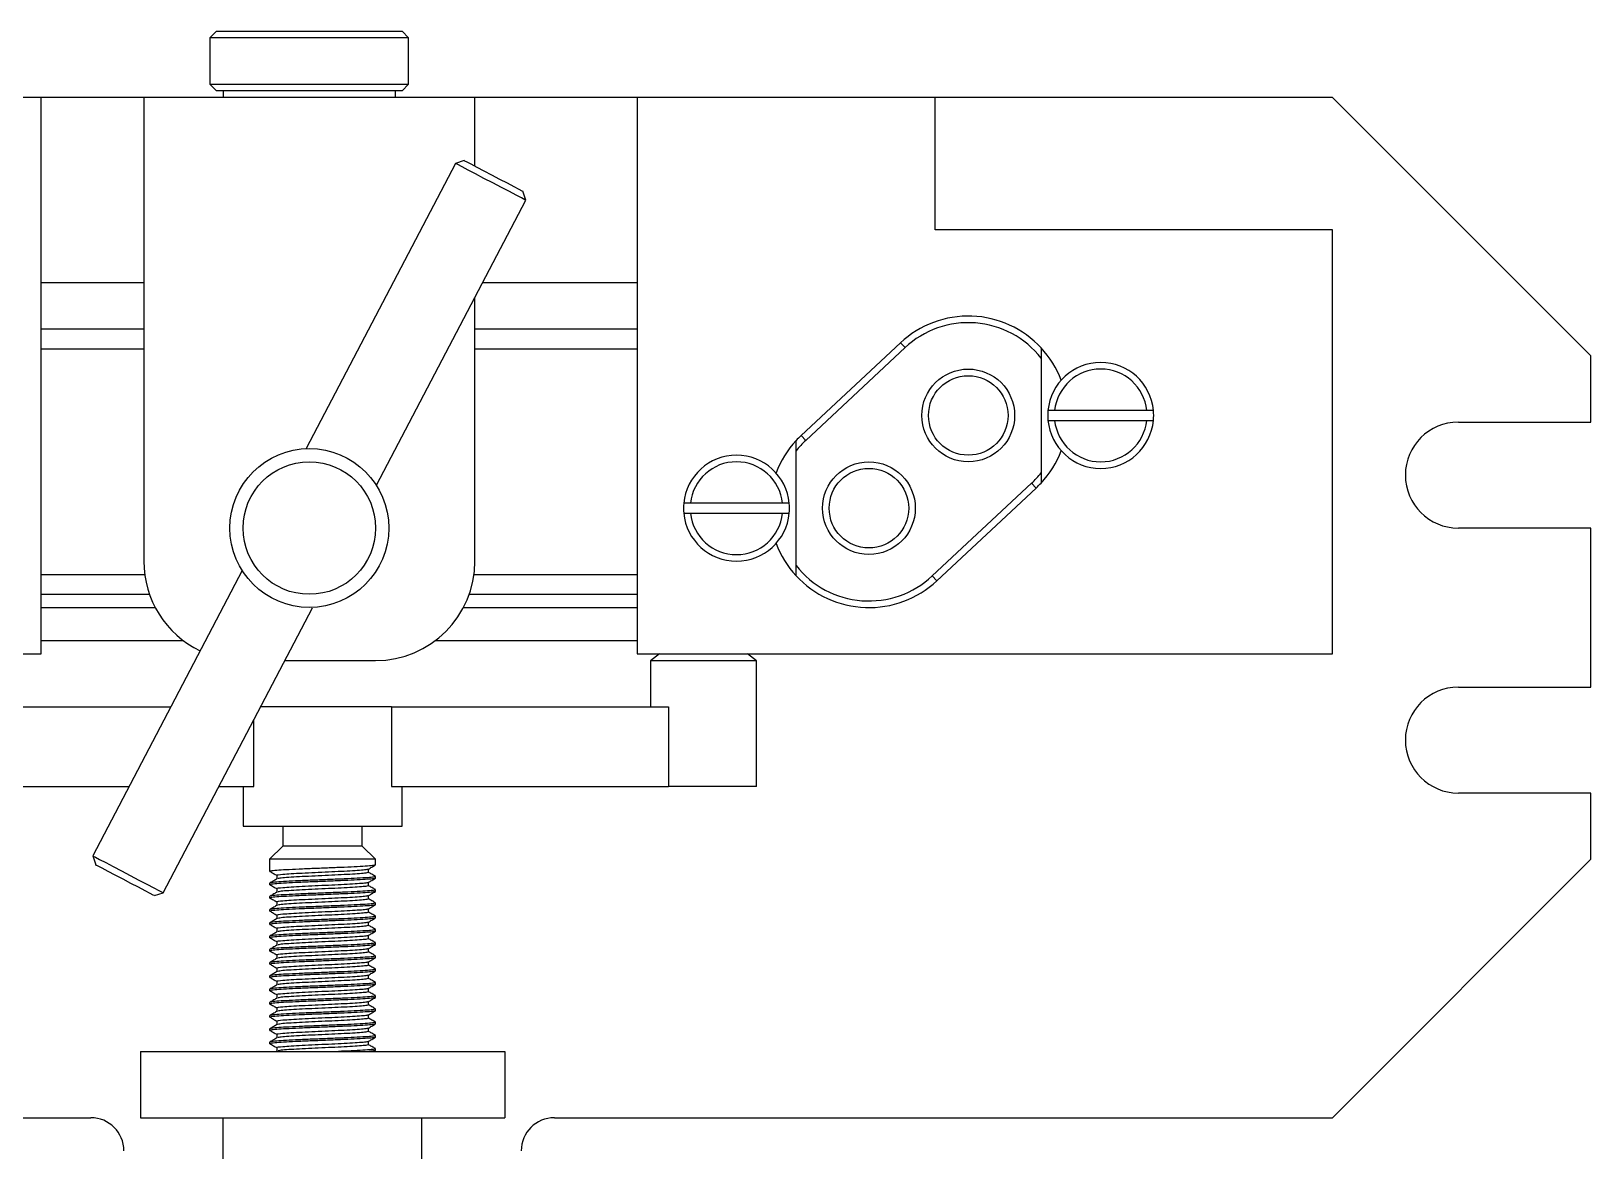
# Model space of a CAD drawing. Header units: millimetres. Extents: x 19 to 860, y 28 to 622.
# Drawn here: x 258.3 to 493.8, y 131.5 to 300.5 of the extents above; entities that cross this region are included whole.
import ezdxf

# ---------------------------------------------------------------- set-up
doc = ezdxf.new("R2010")
doc.units = ezdxf.units.MM

msp = doc.modelspace()

# ---------------------------------------------------------------- linework, layer by layer
at = {"color": 7, "linetype": 'Continuous', "lineweight": 25}
for p, q in [((286.34, 300.46), (285.34, 299.46)), ((285.34, 299.46), (285.34, 292.46)), ((315.34, 299.46), (285.34, 299.46)), ((286.34, 300.46), (314.34, 300.46)), ((315.34, 299.46), (314.34, 300.46)), ((315.34, 292.46), (315.34, 299.46)), ((285.34, 292.46), (286.34, 291.46)), ((285.34, 292.46), (315.34, 292.46)), ((314.34, 291.46), (315.34, 292.46)), ((259.84, 290.46), (209.84, 290.46)), ((259.84, 206.46), (259.84, 290.46)), ((275.34, 290.46), (259.84, 290.46)), ((275.34, 290.46), (275.34, 220.46)), ((325.34, 290.46), (275.34, 290.46)), ((286.41, 291.46), (286.34, 291.46)), ((314.34, 291.46), (286.41, 291.46)), ((287.34, 291.46), (287.34, 290.46)), ((313.34, 290.46), (313.34, 291.46)), ((325.34, 280.1), (325.34, 290.46)), ((349.84, 290.46), (325.34, 290.46)), ((349.84, 290.46), (349.84, 206.46)), ((394.84, 290.46), (349.84, 290.46)), ((394.84, 270.46), (394.84, 290.46)), ((454.84, 290.46), (394.84, 290.46)), ((493.84, 251.46), (454.84, 290.46)), ((322.39, 280.51), (299.85, 237.45)), ((323.74, 280.94), (322.39, 280.51)), ((333.02, 274.95), (332.6, 276.3)), ((310.5, 231.92), (333.02, 274.95)), ((454.84, 270.46), (394.84, 270.46)), ((454.84, 206.46), (454.84, 270.46)), ((275.34, 262.46), (259.84, 262.46)), ((349.84, 262.46), (326.49, 262.46)), ((325.34, 220.46), (325.34, 260.27)), ((275.34, 255.46), (259.84, 255.46)), ((349.84, 255.46), (325.34, 255.46)), ((374.61, 239.43), (389.61, 253.43)), ((390.29, 252.7), (375.29, 238.7)), ((390.29, 252.7), (389.61, 253.43)), ((410.84, 252.66), (410.84, 251.12)), ((410.84, 251.12), (410.84, 233.8)), ((493.84, 241.46), (493.84, 251.46)), ((412.88, 243.21), (411.88, 243.21)), ((426.8, 243.21), (412.88, 243.21)), ((427.81, 243.21), (426.8, 243.21)), ((411.88, 241.71), (412.88, 241.71)), ((412.88, 241.71), (426.8, 241.71)), ((426.8, 241.71), (427.81, 241.71)), ((473.84, 241.46), (493.84, 241.46)), ((373.84, 237.12), (373.84, 238.66)), ((375.29, 238.7), (374.61, 239.43)), ((373.84, 219.8), (373.84, 237.12)), ((410.84, 233.8), (410.84, 232.26)), ((394.39, 218.23), (409.39, 232.23)), ((410.08, 231.5), (395.08, 217.5)), ((409.39, 232.23), (410.08, 231.5)), ((357.88, 229.21), (356.88, 229.21)), ((371.8, 229.21), (357.88, 229.21)), ((372.81, 229.21), (371.8, 229.21)), ((356.88, 227.71), (357.88, 227.71)), ((357.88, 227.71), (371.8, 227.71)), ((371.8, 227.71), (372.81, 227.71)), ((493.84, 225.46), (473.84, 225.46)), ((493.84, 201.46), (493.84, 225.46)), ((290.21, 219.04), (267.66, 175.97)), ((373.84, 218.26), (373.84, 219.8)), ((394.39, 218.23), (395.08, 217.5)), ((259.84, 215.46), (276.2, 215.46)), ((324.48, 215.46), (349.84, 215.46)), ((278.29, 170.41), (300.82, 213.43)), ((281.34, 208.46), (259.84, 208.46)), ((349.84, 208.46), (319.34, 208.46)), ((149.84, 206.46), (259.84, 206.46)), ((296.64, 205.46), (310.34, 205.46)), ((349.84, 206.46), (454.84, 206.46)), ((353.21, 206.46), (351.84, 205.41)), ((351.84, 205.41), (351.84, 198.46)), ((367.84, 205.41), (351.84, 205.41)), ((367.84, 205.41), (366.48, 206.46)), ((367.84, 186.46), (367.84, 205.41)), ((473.84, 201.46), (493.84, 201.46)), ((250.13, 198.46), (279.43, 198.46)), ((312.73, 198.46), (292.98, 198.46)), ((312.73, 198.46), (312.73, 186.46)), ((312.73, 198.46), (354.55, 198.46)), ((354.55, 198.46), (354.55, 186.46)), ((291.95, 186.46), (291.95, 196.5)), ((250.13, 186.46), (273.15, 186.46)), ((286.7, 186.46), (291.95, 186.46)), ((290.34, 186.46), (290.34, 180.46)), ((312.73, 186.46), (354.55, 186.46)), ((314.34, 180.46), (314.34, 186.46)), ((367.84, 186.46), (354.55, 186.46)), ((493.84, 185.46), (473.84, 185.46)), ((493.84, 175.46), (493.84, 185.46)), ((290.34, 180.46), (314.34, 180.46)), ((296.34, 180.46), (296.34, 177.46)), ((308.34, 177.46), (308.34, 180.46)), ((296.34, 177.46), (294.34, 175.46)), ((307.67, 177.46), (296.34, 177.46)), ((308.34, 177.46), (307.67, 177.46)), ((310.34, 175.46), (308.34, 177.46)), ((267.66, 175.97), (268.08, 174.63)), ((294.34, 175.46), (294.34, 173.61)), ((310.34, 175.46), (294.34, 175.46)), ((310.34, 174.61), (310.34, 175.46)), ((454.84, 136.46), (493.84, 175.46)), ((295.43, 172.98), (295.43, 172.49)), ((309.26, 173.49), (309.26, 173.98)), ((309.26, 171.49), (309.26, 171.98)), ((310.34, 172.61), (310.34, 172.86)), ((276.94, 169.99), (278.29, 170.41)), ((294.34, 171.86), (294.34, 171.61)), ((294.34, 169.86), (294.34, 169.61)), ((295.43, 170.98), (295.43, 170.49)), ((309.26, 169.49), (309.26, 169.98)), ((310.34, 170.61), (310.34, 170.86)), ((294.34, 167.86), (294.34, 167.61)), ((295.43, 168.98), (295.43, 168.49)), ((309.26, 167.49), (309.26, 167.98)), ((310.34, 168.61), (310.34, 168.86)), ((294.34, 165.86), (294.34, 165.61)), ((295.43, 166.98), (295.43, 166.49)), ((295.43, 164.98), (295.43, 164.49)), ((309.26, 165.49), (309.26, 165.98)), ((310.34, 166.61), (310.34, 166.86)), ((310.34, 164.61), (310.34, 164.86)), ((294.34, 163.86), (294.34, 163.61)), ((295.43, 162.98), (295.43, 162.49)), ((309.26, 163.49), (309.26, 163.98)), ((310.34, 162.61), (310.34, 162.86)), ((294.34, 161.86), (294.34, 161.61)), ((295.43, 160.98), (295.43, 160.49)), ((309.26, 161.49), (309.26, 161.98)), ((310.34, 160.61), (310.34, 160.86)), ((294.34, 159.86), (294.34, 159.61)), ((294.34, 157.86), (294.34, 157.61)), ((295.43, 158.98), (295.43, 158.49)), ((309.26, 159.49), (309.26, 159.98)), ((309.26, 157.49), (309.26, 157.98)), ((310.34, 158.61), (310.34, 158.86)), ((294.34, 155.86), (294.34, 155.61)), ((295.43, 156.98), (295.43, 156.49)), ((309.26, 155.49), (309.26, 155.98)), ((310.34, 156.61), (310.34, 156.86)), ((294.34, 153.86), (294.34, 153.61)), ((295.43, 154.98), (295.43, 154.49)), ((309.26, 153.49), (309.26, 153.98)), ((310.34, 154.61), (310.34, 154.86)), ((294.34, 151.86), (294.34, 151.61)), ((295.43, 152.98), (295.43, 152.49)), ((295.43, 150.98), (295.43, 150.49)), ((309.26, 151.49), (309.26, 151.98)), ((310.34, 152.61), (310.34, 152.86)), ((310.34, 150.61), (310.34, 150.86)), ((294.34, 149.86), (294.34, 149.61)), ((295.43, 148.98), (295.43, 148.49)), ((309.26, 149.49), (309.26, 149.98)), ((310.34, 148.61), (310.34, 148.86)), ((274.84, 146.46), (274.84, 136.46)), ((274.84, 146.46), (329.84, 146.46)), ((294.34, 147.86), (294.34, 147.61)), ((295.52, 146.54), (295.38, 146.46)), ((295.43, 146.98), (295.43, 146.49)), ((309.26, 147.49), (309.26, 147.98)), ((310.1, 146.46), (310.32, 146.59)), ((310.34, 146.61), (310.34, 146.86)), ((329.84, 146.46), (329.84, 136.46)), ((149.84, 136.46), (267.34, 136.46)), ((274.84, 136.46), (329.84, 136.46)), ((287.34, 121.46), (287.34, 136.46)), ((317.34, 121.46), (317.34, 136.46)), ((337.34, 136.46), (454.84, 136.46))]:
    msp.add_line(p, q, dxfattribs=at)
at = {"color": 8, "linetype": 'Continuous', "lineweight": 25}
for p, q in [((275.34, 252.46), (259.84, 252.46)), ((349.84, 252.46), (325.34, 252.46)), ((259.84, 218.46), (275.48, 218.46)), ((325.21, 218.46), (349.84, 218.46)), ((259.84, 213.46), (277.08, 213.46)), ((323.61, 213.46), (349.84, 213.46))]:
    msp.add_line(p, q, dxfattribs=at)
at = {"color": 7, "linetype": 'Continuous', "lineweight": 25, "flags": 128}
for points in [[(333.02, 274.95), (332.86, 275.03), (332.37, 275.29), (331.58, 275.7), (330.56, 276.24), (329.35, 276.87), (328.04, 277.56), (326.71, 278.25), (325.45, 278.92), (324.32, 279.5), (323.41, 279.98), (322.77, 280.32), (322.43, 280.49), (322.39, 280.51)], [(323.74, 280.94), (323.78, 280.91), (324.11, 280.74), (324.74, 280.42), (325.62, 279.95), (326.69, 279.39), (327.87, 278.77), (329.07, 278.14), (330.21, 277.55), (331.2, 277.03), (331.96, 276.63), (332.44, 276.38), (332.6, 276.3), (332.6, 276.3)], [(267.66, 175.97), (267.7, 175.95), (268.03, 175.78), (268.67, 175.44), (269.59, 174.97), (270.71, 174.38), (271.98, 173.71), (273.31, 173.02), (274.62, 172.33), (275.82, 171.7), (276.85, 171.16), (277.63, 170.75), (278.12, 170.5), (278.29, 170.41)], [(276.94, 169.99), (276.78, 170.07), (276.3, 170.32), (275.53, 170.72), (274.55, 171.24), (273.41, 171.83), (272.21, 172.46), (271.03, 173.08), (269.96, 173.64), (269.08, 174.1), (268.45, 174.43), (268.12, 174.6), (268.08, 174.63)]]:
    msp.add_lwpolyline(points, dxfattribs=at)
at = {"color": 7, "linetype": 'Continuous', "lineweight": 25}
for centre, radius in [((399.84, 242.46), 7), ((399.84, 242.46), 6), ((300.34, 225.46), 12), ((300.34, 225.46), 10), ((384.84, 228.46), 7), ((384.84, 228.46), 6)]:
    msp.add_circle(centre, radius, dxfattribs=at)
for centre, radius, start, end in [((399.84, 242.46), 15, 42.8334, 133.0251), ((399.84, 242.46), 14, 38.2132, 133.0251), ((399.84, 242.46), 15, 20.7719, 42.8334), ((419.84, 242.46), 8, 5.3794, 174.6206), ((419.84, 242.46), 7, 6.1506, 173.8494), ((419.84, 242.46), 8, 174.6206, 185.3794), ((419.84, 242.46), 8, 354.6206, 5.3794), ((419.84, 242.46), 8, 185.3794, 354.6206), ((419.84, 242.46), 7, 186.1506, 353.8494), ((473.84, 233.46), 8, 90, 270), ((384.84, 228.46), 15, 137.1666, 159.2281), ((384.84, 228.46), 15, 133.0251, 137.1666), ((384.84, 228.46), 14, 133.0251, 141.7868), ((364.84, 228.46), 8, 5.3794, 174.6206), ((399.84, 242.46), 15, 317.1666, 339.2281), ((364.84, 228.46), 7, 6.1506, 173.8494), ((399.84, 242.46), 14, 313.0251, 321.7868), ((399.84, 242.46), 15, 313.0251, 317.1666), ((364.84, 228.46), 8, 174.6206, 185.3794), ((364.84, 228.46), 8, 354.6206, 5.3794), ((364.84, 228.46), 8, 185.3794, 354.6206), ((364.84, 228.46), 7, 186.1506, 353.8494), ((384.84, 228.46), 15, 200.7719, 222.8334), ((290.34, 220.46), 15, 180, 244.4278), ((310.34, 220.46), 15, 270, 0), ((384.84, 228.46), 14, 218.2132, 313.0251), ((384.84, 228.46), 15, 222.8334, 313.0251), ((473.84, 193.46), 8, 90, 270), ((267.34, 131.46), 5, 0, 90), ((337.34, 131.46), 5, 90, 180)]:
    msp.add_arc(centre, radius, start, end, dxfattribs=at)
for points, knots in [([(310.25, 174.59), (310.21, 174.57), (310.11, 174.52), (309.19, 174.44), (307.66, 174.34), (305.65, 174.25), (303.37, 174.15), (301, 174.06), (298.74, 173.97), (296.79, 173.87), (295.33, 173.78), (294.46, 173.69), (294.42, 173.64), (294.4, 173.61)], [0, 0, 0, 0, 0.065373, 0.160337, 0.256296, 0.351447, 0.4472, 0.54263, 0.638098, 0.733823, 0.829001, 0.924941, 1, 1, 1, 1]), ([(309.24, 173.96), (309.42, 174.07), (309.78, 174.28), (310.14, 174.49), (310.32, 174.59)], [0, 0, 0, 0, 0.4999468, 1, 1, 1, 1]), ([(294.37, 173.64), (294.55, 173.54), (294.91, 173.33), (295.27, 173.12), (295.45, 173.02)], [0, 0, 0, 0, 0.500019, 1, 1, 1, 1]), ([(310.32, 172.86), (310.27, 172.83), (310.17, 172.77), (309.19, 172.69), (307.66, 172.59), (305.66, 172.5), (303.37, 172.4), (301, 172.31), (298.74, 172.22), (296.79, 172.12), (295.33, 172.03), (294.46, 171.94), (294.42, 171.89), (294.4, 171.86)], [0, 0, 0, 0, 0.086224, 0.17907, 0.272888, 0.365915, 0.459533, 0.552834, 0.646172, 0.739762, 0.832816, 0.926615, 1, 1, 1, 1]), ([(310.25, 172.59), (310.21, 172.57), (310.11, 172.52), (309.19, 172.44), (307.66, 172.34), (305.65, 172.25), (303.37, 172.15), (301, 172.06), (298.74, 171.97), (296.79, 171.87), (295.33, 171.78), (294.46, 171.69), (294.42, 171.64), (294.4, 171.61)], [0, 0, 0, 0, 0.065373, 0.160337, 0.256296, 0.351447, 0.4472, 0.54263, 0.638098, 0.733823, 0.829001, 0.924941, 1, 1, 1, 1]), ([(295.52, 172.54), (295.34, 172.44), (294.98, 172.23), (294.62, 172.02), (294.44, 171.91)], [0, 0, 0, 0, 0.4999863, 1, 1, 1, 1]), ([(309.17, 173.96), (309.14, 173.94), (309.06, 173.89), (308.26, 173.81), (306.94, 173.71), (305.21, 173.62), (303.23, 173.53), (301.18, 173.44), (299.23, 173.34), (297.53, 173.25), (296.13, 173.14), (295.32, 173.06), (295.45, 173.02), (295.45, 173.02)], [0, 0, 0, 0, 0.065018, 0.163, 0.262009, 0.360183, 0.45898, 0.557443, 0.655944, 0.754712, 0.852914, 0.999967, 1, 1, 1, 1]), ([(309.17, 171.96), (309.14, 171.94), (309.06, 171.89), (308.26, 171.81), (306.94, 171.71), (305.21, 171.62), (303.23, 171.53), (301.18, 171.44), (299.23, 171.34), (297.53, 171.25), (296.13, 171.14), (295.32, 171.06), (295.45, 171.02), (295.45, 171.02)], [0, 0, 0, 0, 0.065018, 0.163, 0.262009, 0.360183, 0.45898, 0.557443, 0.655944, 0.754712, 0.852914, 0.999967, 1, 1, 1, 1]), ([(309.24, 173.49), (309.2, 173.46), (309.12, 173.4), (308.27, 173.31), (306.94, 173.21), (305.21, 173.12), (303.23, 173.03), (301.18, 172.94), (299.23, 172.84), (297.56, 172.75), (296.12, 172.65), (295.79, 172.58), (295.61, 172.54)], [0, 0, 0, 0, 0.091461, 0.189362, 0.288288, 0.386382, 0.485097, 0.583478, 0.681898, 0.780584, 0.878705, 1, 1, 1, 1]), ([(309.24, 171.96), (309.42, 172.07), (309.78, 172.28), (310.14, 172.49), (310.32, 172.59)], [0, 0, 0, 0, 0.499935, 1, 1, 1, 1]), ([(310.33, 172.88), (310.15, 172.99), (309.79, 173.19), (309.43, 173.4), (309.26, 173.5)], [0, 0, 0, 0, 0.507604, 1, 1, 1, 1]), ([(294.37, 171.64), (294.55, 171.54), (294.91, 171.33), (295.27, 171.12), (295.45, 171.02)], [0, 0, 0, 0, 0.500019, 1, 1, 1, 1]), ([(294.37, 169.64), (294.55, 169.54), (294.91, 169.33), (295.27, 169.12), (295.45, 169.02)], [0, 0, 0, 0, 0.500019, 1, 1, 1, 1]), ([(310.32, 170.86), (310.27, 170.83), (310.17, 170.77), (309.19, 170.69), (307.66, 170.59), (305.66, 170.5), (303.37, 170.4), (301, 170.31), (298.74, 170.22), (296.79, 170.12), (295.33, 170.03), (294.46, 169.94), (294.42, 169.89), (294.4, 169.86)], [0, 0, 0, 0, 0.086224, 0.17907, 0.272888, 0.365915, 0.459533, 0.552834, 0.646172, 0.739762, 0.832816, 0.926615, 1, 1, 1, 1]), ([(310.25, 170.59), (310.21, 170.57), (310.11, 170.52), (309.19, 170.44), (307.66, 170.34), (305.65, 170.25), (303.37, 170.15), (301, 170.06), (298.74, 169.97), (296.79, 169.87), (295.33, 169.78), (294.46, 169.69), (294.42, 169.64), (294.4, 169.61)], [0, 0, 0, 0, 0.065373, 0.160337, 0.256296, 0.351447, 0.4472, 0.54263, 0.638098, 0.733823, 0.829001, 0.924941, 1, 1, 1, 1]), ([(295.52, 170.54), (295.34, 170.44), (294.98, 170.23), (294.62, 170.02), (294.44, 169.91)], [0, 0, 0, 0, 0.4999863, 1, 1, 1, 1]), ([(309.17, 169.96), (309.14, 169.94), (309.06, 169.89), (308.26, 169.81), (306.94, 169.71), (305.21, 169.62), (303.23, 169.53), (301.18, 169.44), (299.23, 169.34), (297.53, 169.25), (296.13, 169.14), (295.32, 169.06), (295.45, 169.02), (295.45, 169.02)], [0, 0, 0, 0, 0.065018, 0.163, 0.262009, 0.360183, 0.45898, 0.557443, 0.655944, 0.754712, 0.852914, 0.999967, 1, 1, 1, 1]), ([(309.24, 171.49), (309.2, 171.46), (309.12, 171.4), (308.27, 171.31), (306.94, 171.21), (305.21, 171.12), (303.23, 171.03), (301.18, 170.94), (299.23, 170.84), (297.56, 170.75), (296.12, 170.65), (295.79, 170.58), (295.61, 170.54)], [0, 0, 0, 0, 0.091461, 0.189362, 0.288288, 0.386382, 0.485097, 0.583478, 0.681898, 0.780584, 0.878705, 1, 1, 1, 1]), ([(309.24, 169.96), (309.42, 170.07), (309.78, 170.28), (310.14, 170.49), (310.32, 170.59)], [0, 0, 0, 0, 0.499935, 1, 1, 1, 1]), ([(310.33, 170.88), (310.15, 170.99), (309.79, 171.19), (309.43, 171.4), (309.26, 171.5)], [0, 0, 0, 0, 0.507604, 1, 1, 1, 1]), ([(294.37, 167.64), (294.55, 167.54), (294.91, 167.33), (295.27, 167.12), (295.45, 167.02)], [0, 0, 0, 0, 0.500019, 1, 1, 1, 1]), ([(310.32, 168.86), (310.27, 168.83), (310.17, 168.77), (309.19, 168.69), (307.66, 168.59), (305.66, 168.5), (303.37, 168.4), (301, 168.31), (298.74, 168.22), (296.79, 168.12), (295.33, 168.03), (294.46, 167.94), (294.42, 167.89), (294.4, 167.86)], [0, 0, 0, 0, 0.086224, 0.17907, 0.272888, 0.365915, 0.459533, 0.552834, 0.646172, 0.739762, 0.832816, 0.926615, 1, 1, 1, 1]), ([(310.25, 168.59), (310.21, 168.57), (310.11, 168.52), (309.19, 168.44), (307.66, 168.34), (305.65, 168.25), (303.37, 168.15), (301, 168.06), (298.74, 167.97), (296.79, 167.87), (295.33, 167.78), (294.46, 167.69), (294.42, 167.64), (294.4, 167.61)], [0, 0, 0, 0, 0.065373, 0.160337, 0.256296, 0.351447, 0.4472, 0.54263, 0.638098, 0.733823, 0.829001, 0.924941, 1, 1, 1, 1]), ([(295.52, 168.54), (295.34, 168.44), (294.98, 168.23), (294.62, 168.02), (294.44, 167.91)], [0, 0, 0, 0, 0.4999744, 1, 1, 1, 1]), ([(309.17, 167.96), (309.14, 167.94), (309.06, 167.89), (308.26, 167.81), (306.94, 167.71), (305.21, 167.62), (303.23, 167.53), (301.18, 167.44), (299.23, 167.34), (297.53, 167.25), (296.13, 167.14), (295.32, 167.06), (295.45, 167.02), (295.45, 167.02)], [0, 0, 0, 0, 0.065018, 0.163, 0.262009, 0.360183, 0.45898, 0.557443, 0.655944, 0.754712, 0.852914, 0.999967, 1, 1, 1, 1]), ([(309.24, 169.49), (309.2, 169.46), (309.12, 169.4), (308.27, 169.31), (306.94, 169.21), (305.21, 169.12), (303.23, 169.03), (301.18, 168.94), (299.23, 168.84), (297.56, 168.75), (296.12, 168.65), (295.79, 168.58), (295.61, 168.54)], [0, 0, 0, 0, 0.091461, 0.189362, 0.288288, 0.386382, 0.485097, 0.583478, 0.681898, 0.780584, 0.878705, 1, 1, 1, 1]), ([(309.24, 167.49), (309.2, 167.46), (309.12, 167.4), (308.27, 167.31), (306.94, 167.21), (305.21, 167.12), (303.23, 167.03), (301.18, 166.94), (299.23, 166.84), (297.56, 166.75), (296.12, 166.65), (295.79, 166.58), (295.61, 166.54)], [0, 0, 0, 0, 0.091461, 0.189362, 0.288288, 0.386382, 0.485097, 0.583478, 0.681898, 0.780584, 0.878705, 1, 1, 1, 1]), ([(309.24, 167.96), (309.42, 168.07), (309.78, 168.28), (310.14, 168.49), (310.32, 168.59)], [0, 0, 0, 0, 0.499935, 1, 1, 1, 1]), ([(310.33, 168.88), (310.15, 168.99), (309.79, 169.19), (309.43, 169.4), (309.26, 169.5)], [0, 0, 0, 0, 0.507604, 1, 1, 1, 1]), ([(310.33, 166.88), (310.15, 166.99), (309.79, 167.19), (309.43, 167.4), (309.26, 167.5)], [0, 0, 0, 0, 0.507598, 1, 1, 1, 1]), ([(294.37, 165.64), (294.55, 165.54), (294.91, 165.33), (295.27, 165.12), (295.45, 165.02)], [0, 0, 0, 0, 0.500025, 1, 1, 1, 1]), ([(310.32, 166.86), (310.27, 166.83), (310.17, 166.77), (309.19, 166.69), (307.66, 166.59), (305.66, 166.5), (303.37, 166.4), (301, 166.31), (298.74, 166.22), (296.79, 166.12), (295.33, 166.03), (294.46, 165.94), (294.42, 165.89), (294.4, 165.86)], [0, 0, 0, 0, 0.086224, 0.17907, 0.272888, 0.365915, 0.459533, 0.552834, 0.646172, 0.739762, 0.832816, 0.926615, 1, 1, 1, 1]), ([(310.25, 166.59), (310.21, 166.57), (310.11, 166.52), (309.19, 166.44), (307.66, 166.34), (305.65, 166.25), (303.37, 166.15), (301, 166.06), (298.74, 165.97), (296.79, 165.87), (295.33, 165.78), (294.46, 165.69), (294.42, 165.64), (294.4, 165.61)], [0, 0, 0, 0, 0.065373, 0.160337, 0.256296, 0.351447, 0.4472, 0.54263, 0.638098, 0.733823, 0.829001, 0.924941, 1, 1, 1, 1]), ([(310.32, 164.86), (310.27, 164.83), (310.17, 164.77), (309.19, 164.69), (307.66, 164.59), (305.66, 164.5), (303.37, 164.4), (301, 164.31), (298.74, 164.22), (296.79, 164.12), (295.33, 164.03), (294.46, 163.94), (294.42, 163.89), (294.4, 163.86)], [0, 0, 0, 0, 0.086224, 0.17907, 0.272888, 0.365915, 0.459533, 0.552834, 0.646172, 0.739762, 0.832816, 0.926615, 1, 1, 1, 1]), ([(295.52, 166.54), (295.34, 166.44), (294.98, 166.23), (294.62, 166.02), (294.44, 165.91)], [0, 0, 0, 0, 0.4999744, 1, 1, 1, 1]), ([(309.17, 165.96), (309.14, 165.94), (309.06, 165.89), (308.26, 165.81), (306.94, 165.71), (305.21, 165.62), (303.23, 165.53), (301.18, 165.44), (299.23, 165.34), (297.53, 165.25), (296.13, 165.14), (295.32, 165.06), (295.45, 165.02), (295.45, 165.02)], [0, 0, 0, 0, 0.0650181, 0.1629998, 0.2620085, 0.360183, 0.45898, 0.5574428, 0.6559445, 0.7547121, 0.8529141, 0.999967, 1, 1, 1, 1]), ([(309.24, 165.49), (309.2, 165.46), (309.12, 165.4), (308.27, 165.31), (306.94, 165.21), (305.21, 165.12), (303.23, 165.03), (301.18, 164.94), (299.23, 164.84), (297.56, 164.75), (296.12, 164.65), (295.79, 164.58), (295.61, 164.54)], [0, 0, 0, 0, 0.091461, 0.189362, 0.288288, 0.386382, 0.485097, 0.583478, 0.681898, 0.780584, 0.878705, 1, 1, 1, 1]), ([(309.24, 165.96), (309.42, 166.07), (309.78, 166.28), (310.14, 166.49), (310.32, 166.59)], [0, 0, 0, 0, 0.499935, 1, 1, 1, 1]), ([(310.33, 164.88), (310.15, 164.99), (309.79, 165.19), (309.43, 165.4), (309.26, 165.5)], [0, 0, 0, 0, 0.507598, 1, 1, 1, 1]), ([(294.37, 163.64), (294.55, 163.54), (294.91, 163.33), (295.27, 163.12), (295.45, 163.02)], [0, 0, 0, 0, 0.500013, 1, 1, 1, 1]), ([(310.25, 164.59), (310.21, 164.57), (310.11, 164.52), (309.19, 164.44), (307.66, 164.34), (305.65, 164.25), (303.37, 164.15), (301, 164.06), (298.74, 163.97), (296.79, 163.87), (295.33, 163.78), (294.46, 163.69), (294.42, 163.64), (294.4, 163.61)], [0, 0, 0, 0, 0.065373, 0.160337, 0.256296, 0.351447, 0.4472, 0.54263, 0.638098, 0.733823, 0.829001, 0.924941, 1, 1, 1, 1]), ([(310.32, 162.86), (310.27, 162.83), (310.17, 162.77), (309.19, 162.69), (307.66, 162.59), (305.66, 162.5), (303.37, 162.4), (301, 162.31), (298.74, 162.22), (296.79, 162.12), (295.33, 162.03), (294.46, 161.94), (294.42, 161.89), (294.4, 161.86)], [0, 0, 0, 0, 0.086224, 0.17907, 0.272888, 0.365915, 0.459533, 0.552834, 0.646172, 0.739762, 0.832816, 0.926615, 1, 1, 1, 1]), ([(310.25, 162.59), (310.21, 162.57), (310.11, 162.52), (309.19, 162.44), (307.66, 162.34), (305.65, 162.25), (303.37, 162.15), (301, 162.06), (298.74, 161.97), (296.79, 161.87), (295.33, 161.78), (294.46, 161.69), (294.42, 161.64), (294.4, 161.61)], [0, 0, 0, 0, 0.065373, 0.160337, 0.256296, 0.351447, 0.4472, 0.54263, 0.638098, 0.733823, 0.829001, 0.924941, 1, 1, 1, 1]), ([(295.52, 164.54), (295.34, 164.44), (294.98, 164.23), (294.62, 164.02), (294.44, 163.91)], [0, 0, 0, 0, 0.4999744, 1, 1, 1, 1]), ([(295.52, 162.54), (295.34, 162.44), (294.98, 162.23), (294.62, 162.02), (294.44, 161.91)], [0, 0, 0, 0, 0.49998, 1, 1, 1, 1]), ([(309.17, 163.96), (309.14, 163.94), (309.06, 163.89), (308.26, 163.81), (306.94, 163.71), (305.21, 163.62), (303.23, 163.53), (301.18, 163.44), (299.23, 163.34), (297.53, 163.25), (296.13, 163.14), (295.32, 163.06), (295.45, 163.02), (295.45, 163.02)], [0, 0, 0, 0, 0.0650181, 0.1629998, 0.2620085, 0.360183, 0.45898, 0.5574428, 0.6559445, 0.7547121, 0.8529141, 0.999967, 1, 1, 1, 1]), ([(309.24, 163.49), (309.2, 163.46), (309.12, 163.4), (308.27, 163.31), (306.94, 163.21), (305.21, 163.12), (303.23, 163.03), (301.18, 162.94), (299.23, 162.84), (297.56, 162.75), (296.12, 162.65), (295.79, 162.58), (295.61, 162.54)], [0, 0, 0, 0, 0.091461, 0.189362, 0.288288, 0.386382, 0.485097, 0.583478, 0.681898, 0.780584, 0.878705, 1, 1, 1, 1]), ([(309.24, 163.96), (309.42, 164.07), (309.78, 164.28), (310.14, 164.49), (310.32, 164.59)], [0, 0, 0, 0, 0.4999468, 1, 1, 1, 1]), ([(309.24, 161.96), (309.42, 162.07), (309.78, 162.28), (310.14, 162.49), (310.32, 162.59)], [0, 0, 0, 0, 0.4999468, 1, 1, 1, 1]), ([(310.33, 162.88), (310.15, 162.99), (309.79, 163.19), (309.43, 163.4), (309.26, 163.5)], [0, 0, 0, 0, 0.507598, 1, 1, 1, 1]), ([(294.37, 161.64), (294.55, 161.54), (294.91, 161.33), (295.27, 161.12), (295.45, 161.02)], [0, 0, 0, 0, 0.500013, 1, 1, 1, 1]), ([(310.32, 160.86), (310.27, 160.83), (310.17, 160.77), (309.19, 160.69), (307.66, 160.59), (305.66, 160.5), (303.37, 160.4), (301, 160.31), (298.74, 160.22), (296.79, 160.12), (295.33, 160.03), (294.46, 159.94), (294.42, 159.89), (294.4, 159.86)], [0, 0, 0, 0, 0.086224, 0.17907, 0.272888, 0.365915, 0.459533, 0.552834, 0.646172, 0.739762, 0.832816, 0.926615, 1, 1, 1, 1]), ([(310.25, 160.59), (310.21, 160.57), (310.11, 160.52), (309.19, 160.44), (307.66, 160.34), (305.65, 160.25), (303.37, 160.15), (301, 160.06), (298.74, 159.97), (296.79, 159.87), (295.33, 159.78), (294.46, 159.69), (294.42, 159.64), (294.4, 159.61)], [0, 0, 0, 0, 0.065373, 0.160337, 0.256296, 0.351447, 0.4472, 0.54263, 0.638098, 0.733823, 0.829001, 0.924941, 1, 1, 1, 1]), ([(295.52, 160.54), (295.34, 160.44), (294.98, 160.23), (294.62, 160.02), (294.44, 159.91)], [0, 0, 0, 0, 0.49998, 1, 1, 1, 1]), ([(309.17, 161.96), (309.14, 161.94), (309.06, 161.89), (308.26, 161.81), (306.94, 161.71), (305.21, 161.62), (303.23, 161.53), (301.18, 161.44), (299.23, 161.34), (297.53, 161.25), (296.13, 161.14), (295.32, 161.06), (295.45, 161.02), (295.45, 161.02)], [0, 0, 0, 0, 0.0650181, 0.1629998, 0.2620085, 0.360183, 0.45898, 0.5574428, 0.6559445, 0.7547121, 0.8529141, 0.999967, 1, 1, 1, 1]), ([(309.24, 161.49), (309.2, 161.46), (309.12, 161.4), (308.27, 161.31), (306.94, 161.21), (305.21, 161.12), (303.23, 161.03), (301.18, 160.94), (299.23, 160.84), (297.56, 160.75), (296.12, 160.65), (295.79, 160.58), (295.61, 160.54)], [0, 0, 0, 0, 0.091461, 0.189362, 0.288288, 0.386382, 0.485097, 0.583478, 0.681898, 0.780584, 0.878705, 1, 1, 1, 1]), ([(309.24, 159.96), (309.42, 160.07), (309.78, 160.28), (310.14, 160.49), (310.32, 160.59)], [0, 0, 0, 0, 0.4999468, 1, 1, 1, 1]), ([(310.33, 160.88), (310.15, 160.99), (309.79, 161.19), (309.43, 161.4), (309.26, 161.5)], [0, 0, 0, 0, 0.5076102, 1, 1, 1, 1]), ([(294.37, 159.64), (294.55, 159.54), (294.91, 159.33), (295.27, 159.12), (295.45, 159.02)], [0, 0, 0, 0, 0.500019, 1, 1, 1, 1]), ([(310.32, 158.86), (310.27, 158.83), (310.17, 158.77), (309.19, 158.69), (307.66, 158.59), (305.66, 158.5), (303.37, 158.4), (301, 158.31), (298.74, 158.22), (296.79, 158.12), (295.33, 158.03), (294.46, 157.94), (294.42, 157.89), (294.4, 157.86)], [0, 0, 0, 0, 0.086224, 0.17907, 0.272888, 0.365915, 0.459533, 0.552834, 0.646172, 0.739762, 0.832816, 0.926615, 1, 1, 1, 1]), ([(310.25, 158.59), (310.21, 158.57), (310.11, 158.52), (309.19, 158.44), (307.66, 158.34), (305.65, 158.25), (303.37, 158.15), (301, 158.06), (298.74, 157.97), (296.79, 157.87), (295.33, 157.78), (294.46, 157.69), (294.42, 157.64), (294.4, 157.61)], [0, 0, 0, 0, 0.065373, 0.160337, 0.256296, 0.351447, 0.4472, 0.54263, 0.638098, 0.733823, 0.829001, 0.924941, 1, 1, 1, 1]), ([(295.52, 158.54), (295.34, 158.44), (294.98, 158.23), (294.62, 158.02), (294.44, 157.91)], [0, 0, 0, 0, 0.4999863, 1, 1, 1, 1]), ([(309.17, 159.96), (309.14, 159.94), (309.06, 159.89), (308.26, 159.81), (306.94, 159.71), (305.21, 159.62), (303.23, 159.53), (301.18, 159.44), (299.23, 159.34), (297.53, 159.25), (296.13, 159.14), (295.32, 159.06), (295.45, 159.02), (295.45, 159.02)], [0, 0, 0, 0, 0.065018, 0.163, 0.262009, 0.360183, 0.45898, 0.557443, 0.655944, 0.754712, 0.852914, 0.999967, 1, 1, 1, 1]), ([(309.17, 157.96), (309.14, 157.94), (309.06, 157.89), (308.26, 157.81), (306.94, 157.71), (305.21, 157.62), (303.23, 157.53), (301.18, 157.44), (299.23, 157.34), (297.53, 157.25), (296.13, 157.14), (295.32, 157.06), (295.45, 157.02), (295.45, 157.02)], [0, 0, 0, 0, 0.065018, 0.163, 0.262009, 0.360183, 0.45898, 0.557443, 0.655944, 0.754712, 0.852914, 0.999967, 1, 1, 1, 1]), ([(309.24, 159.49), (309.2, 159.46), (309.12, 159.4), (308.27, 159.31), (306.94, 159.21), (305.21, 159.12), (303.23, 159.03), (301.18, 158.94), (299.23, 158.84), (297.56, 158.75), (296.12, 158.65), (295.79, 158.58), (295.61, 158.54)], [0, 0, 0, 0, 0.091461, 0.189362, 0.288288, 0.386382, 0.485097, 0.583478, 0.681898, 0.780584, 0.878705, 1, 1, 1, 1]), ([(309.24, 157.96), (309.42, 158.07), (309.78, 158.28), (310.14, 158.49), (310.32, 158.59)], [0, 0, 0, 0, 0.499941, 1, 1, 1, 1]), ([(310.33, 158.88), (310.15, 158.99), (309.79, 159.19), (309.43, 159.4), (309.26, 159.5)], [0, 0, 0, 0, 0.507604, 1, 1, 1, 1]), ([(294.37, 157.64), (294.55, 157.54), (294.91, 157.33), (295.27, 157.12), (295.45, 157.02)], [0, 0, 0, 0, 0.500019, 1, 1, 1, 1]), ([(294.37, 155.64), (294.55, 155.54), (294.91, 155.33), (295.27, 155.12), (295.45, 155.02)], [0, 0, 0, 0, 0.500019, 1, 1, 1, 1]), ([(310.32, 156.86), (310.27, 156.83), (310.17, 156.77), (309.19, 156.69), (307.66, 156.59), (305.66, 156.5), (303.37, 156.4), (301, 156.31), (298.74, 156.22), (296.79, 156.12), (295.33, 156.03), (294.46, 155.94), (294.42, 155.89), (294.4, 155.86)], [0, 0, 0, 0, 0.086224, 0.17907, 0.272888, 0.365915, 0.459533, 0.552834, 0.646172, 0.739762, 0.832816, 0.926615, 1, 1, 1, 1]), ([(310.25, 156.59), (310.21, 156.57), (310.11, 156.52), (309.19, 156.44), (307.66, 156.34), (305.65, 156.25), (303.37, 156.15), (301, 156.06), (298.74, 155.97), (296.79, 155.87), (295.33, 155.78), (294.46, 155.69), (294.42, 155.64), (294.4, 155.61)], [0, 0, 0, 0, 0.065373, 0.160337, 0.256296, 0.351447, 0.4472, 0.54263, 0.638098, 0.733823, 0.829001, 0.924941, 1, 1, 1, 1]), ([(295.52, 156.54), (295.34, 156.44), (294.98, 156.23), (294.62, 156.02), (294.44, 155.91)], [0, 0, 0, 0, 0.4999863, 1, 1, 1, 1]), ([(309.17, 155.96), (309.14, 155.94), (309.06, 155.89), (308.26, 155.81), (306.94, 155.71), (305.21, 155.62), (303.23, 155.53), (301.18, 155.44), (299.23, 155.34), (297.53, 155.25), (296.13, 155.14), (295.32, 155.06), (295.45, 155.02), (295.45, 155.02)], [0, 0, 0, 0, 0.065018, 0.163, 0.262009, 0.360183, 0.45898, 0.557443, 0.655944, 0.754712, 0.852914, 0.999967, 1, 1, 1, 1]), ([(309.24, 157.49), (309.2, 157.46), (309.12, 157.4), (308.27, 157.31), (306.94, 157.21), (305.21, 157.12), (303.23, 157.03), (301.18, 156.94), (299.23, 156.84), (297.56, 156.75), (296.12, 156.65), (295.79, 156.58), (295.61, 156.54)], [0, 0, 0, 0, 0.091461, 0.189362, 0.288288, 0.386382, 0.485097, 0.583478, 0.681898, 0.780584, 0.878705, 1, 1, 1, 1]), ([(309.24, 155.49), (309.2, 155.46), (309.12, 155.4), (308.27, 155.31), (306.94, 155.21), (305.21, 155.12), (303.23, 155.03), (301.18, 154.94), (299.23, 154.84), (297.56, 154.75), (296.12, 154.65), (295.79, 154.58), (295.61, 154.54)], [0, 0, 0, 0, 0.091461, 0.189362, 0.288288, 0.386382, 0.485097, 0.583478, 0.681898, 0.780584, 0.878705, 1, 1, 1, 1]), ([(309.24, 155.96), (309.42, 156.07), (309.78, 156.28), (310.14, 156.49), (310.32, 156.59)], [0, 0, 0, 0, 0.499935, 1, 1, 1, 1]), ([(310.33, 156.88), (310.15, 156.99), (309.79, 157.19), (309.43, 157.4), (309.26, 157.5)], [0, 0, 0, 0, 0.507604, 1, 1, 1, 1]), ([(310.33, 154.88), (310.15, 154.99), (309.79, 155.19), (309.43, 155.4), (309.26, 155.5)], [0, 0, 0, 0, 0.507604, 1, 1, 1, 1]), ([(294.37, 153.64), (294.55, 153.54), (294.91, 153.33), (295.27, 153.12), (295.45, 153.02)], [0, 0, 0, 0, 0.500019, 1, 1, 1, 1]), ([(310.32, 154.86), (310.27, 154.83), (310.17, 154.77), (309.19, 154.69), (307.66, 154.59), (305.66, 154.5), (303.37, 154.4), (301, 154.31), (298.74, 154.22), (296.79, 154.12), (295.33, 154.03), (294.46, 153.94), (294.42, 153.89), (294.4, 153.86)], [0, 0, 0, 0, 0.086224, 0.17907, 0.272888, 0.365915, 0.459533, 0.552834, 0.646172, 0.739762, 0.832816, 0.926615, 1, 1, 1, 1]), ([(310.25, 154.59), (310.21, 154.57), (310.11, 154.52), (309.19, 154.44), (307.66, 154.34), (305.65, 154.25), (303.37, 154.15), (301, 154.06), (298.74, 153.97), (296.79, 153.87), (295.33, 153.78), (294.46, 153.69), (294.42, 153.64), (294.4, 153.61)], [0, 0, 0, 0, 0.065373, 0.160337, 0.256296, 0.351447, 0.4472, 0.54263, 0.638098, 0.733823, 0.829001, 0.924941, 1, 1, 1, 1]), ([(295.52, 154.54), (295.34, 154.44), (294.98, 154.23), (294.62, 154.02), (294.44, 153.91)], [0, 0, 0, 0, 0.4999863, 1, 1, 1, 1]), ([(309.17, 153.96), (309.14, 153.94), (309.06, 153.89), (308.26, 153.81), (306.94, 153.71), (305.21, 153.62), (303.23, 153.53), (301.18, 153.44), (299.23, 153.34), (297.53, 153.25), (296.13, 153.14), (295.32, 153.06), (295.45, 153.02), (295.45, 153.02)], [0, 0, 0, 0, 0.0650181, 0.1629998, 0.2620085, 0.3601829, 0.45898, 0.5574428, 0.6559444, 0.754712, 0.8529141, 0.999967, 1, 1, 1, 1]), ([(309.24, 153.49), (309.2, 153.46), (309.12, 153.4), (308.27, 153.31), (306.94, 153.21), (305.21, 153.12), (303.23, 153.03), (301.18, 152.94), (299.23, 152.84), (297.56, 152.75), (296.12, 152.65), (295.79, 152.58), (295.61, 152.54)], [0, 0, 0, 0, 0.091461, 0.189362, 0.288288, 0.386382, 0.485097, 0.583478, 0.681898, 0.780584, 0.878705, 1, 1, 1, 1]), ([(309.24, 153.96), (309.42, 154.07), (309.78, 154.28), (310.14, 154.49), (310.32, 154.59)], [0, 0, 0, 0, 0.499935, 1, 1, 1, 1]), ([(310.33, 152.88), (310.15, 152.99), (309.79, 153.19), (309.43, 153.4), (309.26, 153.5)], [0, 0, 0, 0, 0.507598, 1, 1, 1, 1]), ([(294.37, 151.64), (294.55, 151.54), (294.91, 151.33), (295.27, 151.12), (295.45, 151.02)], [0, 0, 0, 0, 0.500019, 1, 1, 1, 1]), ([(310.32, 152.86), (310.27, 152.83), (310.17, 152.77), (309.19, 152.69), (307.66, 152.59), (305.66, 152.5), (303.37, 152.4), (301, 152.31), (298.74, 152.22), (296.79, 152.12), (295.33, 152.03), (294.46, 151.94), (294.42, 151.89), (294.4, 151.86)], [0, 0, 0, 0, 0.086224, 0.17907, 0.272888, 0.365915, 0.459533, 0.552834, 0.646172, 0.739762, 0.832816, 0.926615, 1, 1, 1, 1]), ([(310.25, 152.59), (310.21, 152.57), (310.11, 152.52), (309.19, 152.44), (307.66, 152.34), (305.65, 152.25), (303.37, 152.15), (301, 152.06), (298.74, 151.97), (296.79, 151.87), (295.33, 151.78), (294.46, 151.69), (294.42, 151.64), (294.4, 151.61)], [0, 0, 0, 0, 0.065373, 0.160337, 0.256296, 0.351447, 0.4472, 0.54263, 0.638098, 0.733823, 0.829001, 0.924941, 1, 1, 1, 1]), ([(310.32, 150.86), (310.27, 150.83), (310.17, 150.77), (309.19, 150.69), (307.66, 150.59), (305.66, 150.5), (303.37, 150.4), (301, 150.31), (298.74, 150.22), (296.79, 150.12), (295.33, 150.03), (294.46, 149.94), (294.42, 149.89), (294.4, 149.86)], [0, 0, 0, 0, 0.086224, 0.17907, 0.272888, 0.365915, 0.459533, 0.552834, 0.646172, 0.739762, 0.832816, 0.926615, 1, 1, 1, 1]), ([(295.52, 152.54), (295.34, 152.44), (294.98, 152.23), (294.62, 152.02), (294.44, 151.91)], [0, 0, 0, 0, 0.4999744, 1, 1, 1, 1]), ([(309.17, 151.96), (309.14, 151.94), (309.06, 151.89), (308.26, 151.81), (306.94, 151.71), (305.21, 151.62), (303.23, 151.53), (301.18, 151.44), (299.23, 151.34), (297.53, 151.25), (296.13, 151.14), (295.32, 151.06), (295.45, 151.02), (295.45, 151.02)], [0, 0, 0, 0, 0.065018, 0.163, 0.262009, 0.360183, 0.45898, 0.557443, 0.655944, 0.754712, 0.852914, 0.999967, 1, 1, 1, 1]), ([(309.24, 151.49), (309.2, 151.46), (309.12, 151.4), (308.27, 151.31), (306.94, 151.21), (305.21, 151.12), (303.23, 151.03), (301.18, 150.94), (299.23, 150.84), (297.56, 150.75), (296.12, 150.65), (295.79, 150.58), (295.61, 150.54)], [0, 0, 0, 0, 0.091461, 0.189362, 0.288288, 0.386382, 0.485097, 0.583478, 0.681898, 0.780584, 0.878705, 1, 1, 1, 1]), ([(309.24, 151.96), (309.42, 152.07), (309.78, 152.28), (310.14, 152.49), (310.32, 152.59)], [0, 0, 0, 0, 0.499935, 1, 1, 1, 1]), ([(310.33, 150.88), (310.15, 150.99), (309.79, 151.19), (309.43, 151.4), (309.26, 151.5)], [0, 0, 0, 0, 0.507598, 1, 1, 1, 1]), ([(294.37, 149.64), (294.55, 149.54), (294.91, 149.33), (295.27, 149.12), (295.45, 149.02)], [0, 0, 0, 0, 0.500025, 1, 1, 1, 1]), ([(310.25, 150.59), (310.21, 150.57), (310.11, 150.52), (309.19, 150.44), (307.66, 150.34), (305.65, 150.25), (303.37, 150.15), (301, 150.06), (298.74, 149.97), (296.79, 149.87), (295.33, 149.78), (294.46, 149.69), (294.42, 149.64), (294.4, 149.61)], [0, 0, 0, 0, 0.065373, 0.1603372, 0.2562961, 0.3514466, 0.4472001, 0.5426302, 0.6380982, 0.7338235, 0.8290008, 0.9249406, 1, 1, 1, 1]), ([(310.32, 148.86), (310.27, 148.83), (310.17, 148.77), (309.19, 148.69), (307.66, 148.59), (305.66, 148.5), (303.37, 148.4), (301, 148.31), (298.74, 148.22), (296.79, 148.12), (295.33, 148.03), (294.46, 147.94), (294.42, 147.89), (294.4, 147.86)], [0, 0, 0, 0, 0.086224, 0.17907, 0.272888, 0.365915, 0.459533, 0.552834, 0.646172, 0.739762, 0.832816, 0.926615, 1, 1, 1, 1]), ([(310.25, 148.59), (310.21, 148.57), (310.11, 148.52), (309.19, 148.44), (307.66, 148.34), (305.65, 148.25), (303.37, 148.15), (301, 148.06), (298.74, 147.97), (296.79, 147.87), (295.33, 147.78), (294.46, 147.69), (294.42, 147.64), (294.4, 147.61)], [0, 0, 0, 0, 0.065373, 0.160337, 0.256296, 0.351447, 0.4472, 0.54263, 0.638098, 0.733823, 0.829001, 0.924941, 1, 1, 1, 1]), ([(295.52, 150.54), (295.34, 150.44), (294.98, 150.23), (294.62, 150.02), (294.44, 149.91)], [0, 0, 0, 0, 0.4999744, 1, 1, 1, 1]), ([(295.52, 148.54), (295.34, 148.44), (294.98, 148.23), (294.62, 148.02), (294.44, 147.91)], [0, 0, 0, 0, 0.4999744, 1, 1, 1, 1]), ([(309.17, 149.96), (309.14, 149.94), (309.06, 149.89), (308.26, 149.81), (306.94, 149.71), (305.21, 149.62), (303.23, 149.53), (301.18, 149.44), (299.23, 149.34), (297.53, 149.25), (296.13, 149.14), (295.32, 149.06), (295.45, 149.02), (295.45, 149.02)], [0, 0, 0, 0, 0.0650181, 0.1629998, 0.2620085, 0.360183, 0.45898, 0.5574428, 0.6559445, 0.7547121, 0.8529141, 0.999967, 1, 1, 1, 1]), ([(309.24, 149.49), (309.2, 149.46), (309.12, 149.4), (308.27, 149.31), (306.94, 149.21), (305.21, 149.12), (303.23, 149.03), (301.18, 148.94), (299.23, 148.84), (297.56, 148.75), (296.12, 148.65), (295.79, 148.58), (295.61, 148.54)], [0, 0, 0, 0, 0.091461, 0.189362, 0.288288, 0.386382, 0.485097, 0.583478, 0.681898, 0.780584, 0.878705, 1, 1, 1, 1]), ([(309.24, 149.96), (309.42, 150.07), (309.78, 150.28), (310.14, 150.49), (310.32, 150.59)], [0, 0, 0, 0, 0.4999468, 1, 1, 1, 1]), ([(309.24, 147.96), (309.42, 148.07), (309.78, 148.28), (310.14, 148.49), (310.32, 148.59)], [0, 0, 0, 0, 0.4999468, 1, 1, 1, 1]), ([(310.33, 148.88), (310.15, 148.99), (309.79, 149.19), (309.43, 149.4), (309.26, 149.5)], [0, 0, 0, 0, 0.507598, 1, 1, 1, 1]), ([(294.37, 147.64), (294.55, 147.54), (294.91, 147.33), (295.27, 147.12), (295.45, 147.02)], [0, 0, 0, 0, 0.500013, 1, 1, 1, 1]), ([(309.17, 147.96), (309.14, 147.94), (309.06, 147.89), (308.26, 147.81), (306.94, 147.71), (305.21, 147.62), (303.23, 147.53), (301.18, 147.44), (299.23, 147.34), (297.53, 147.25), (296.13, 147.14), (295.32, 147.06), (295.45, 147.02), (295.45, 147.02)], [0, 0, 0, 0, 0.0650181, 0.1629998, 0.2620085, 0.360183, 0.45898, 0.5574428, 0.6559445, 0.7547121, 0.8529141, 0.999967, 1, 1, 1, 1]), ([(309.24, 147.49), (309.2, 147.46), (309.12, 147.4), (308.27, 147.31), (306.94, 147.21), (305.21, 147.12), (303.23, 147.03), (301.18, 146.94), (299.23, 146.84), (297.56, 146.75), (296.12, 146.65), (295.79, 146.58), (295.61, 146.54)], [0, 0, 0, 0, 0.091461, 0.189362, 0.288288, 0.386382, 0.485097, 0.583478, 0.681898, 0.780584, 0.878705, 1, 1, 1, 1]), ([(310.32, 146.86), (310.27, 146.83), (310.17, 146.77), (309.19, 146.69), (307.65, 146.59), (306.09, 146.52), (305.03, 146.47), (304.74, 146.46)], [0, 0, 0, 0, 0.214337, 0.445134, 0.678348, 0.909598, 1, 1, 1, 1]), ([(310.33, 146.88), (310.15, 146.99), (309.79, 147.19), (309.43, 147.4), (309.26, 147.5)], [0, 0, 0, 0, 0.507598, 1, 1, 1, 1]), ([(310.25, 146.59), (310.22, 146.57), (310.16, 146.53), (309.64, 146.48), (309.38, 146.46)], [0, 0, 0, 0, 0.491341, 1, 1, 1, 1])]:
    msp.add_open_spline(points, degree=3, knots=knots, dxfattribs=at)

doc.saveas('drawing.dxf')
